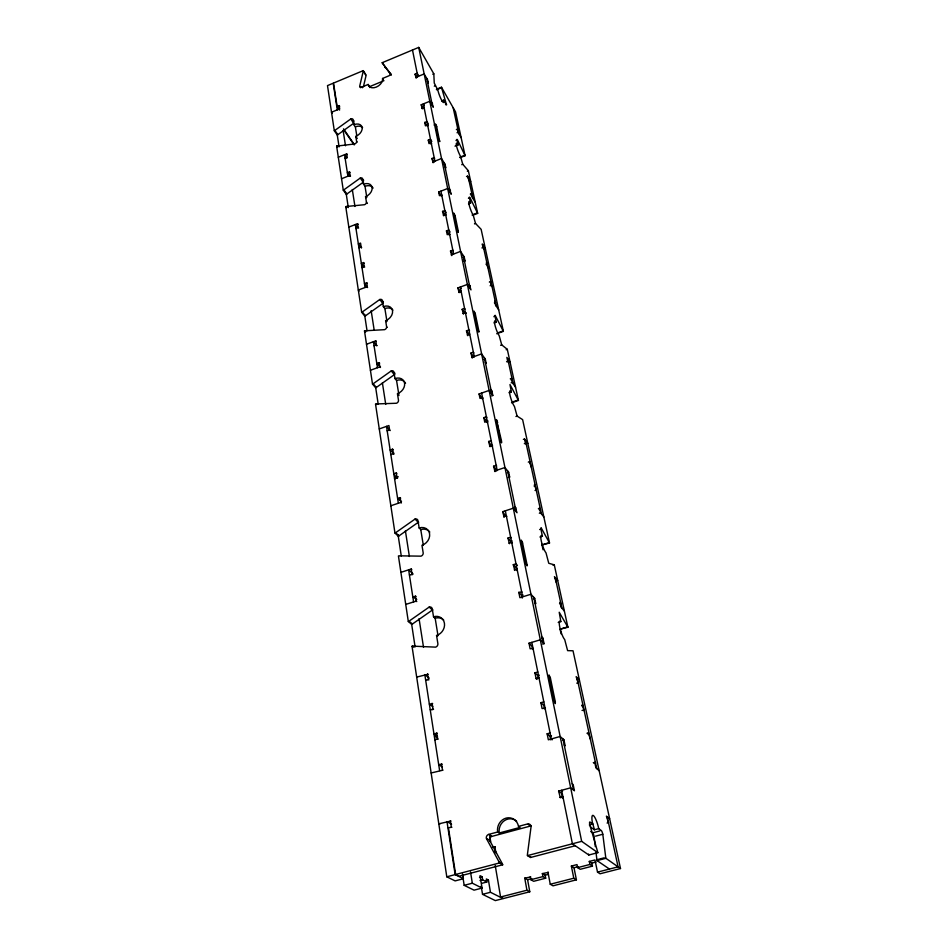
<?xml version="1.0" encoding="UTF-8"?>
<svg xmlns="http://www.w3.org/2000/svg" width="948" height="948" viewBox="0 0 948 948"><rect width="100%" height="100%" fill="white"/><g stroke="black" fill="none" stroke-linecap="round" stroke-linejoin="round"><path stroke-width="1.42" d="M363.392 86.872L366.058 75.544A2.252 1.517 -34.5 0 0 366.058 75.058L363.25 70.626L333.53 83.08L337.144 106.472L339.585 110.075M363.25 70.626A2.263 1.517 -34.5 0 1 363.25 71.112L359.671 86.268A2.275 1.541 -34.7 0 0 361.982 87.015L362.456 87.749M356.827 135.931L355.358 126.866L353.9 124.709L353.106 119.744A2.299 1.576 -35.4 0 0 350.772 118.95L334.881 130.409A2.299 1.576 -36 0 1 334.3 130.729L337.275 134.983A2.287 1.576 -36 0 0 337.855 134.675L353.675 123.264A2.287 1.576 -35.4 0 1 354.054 123.145M366.817 197.385L365.016 186.341L363.534 184.244L362.681 178.959A2.37 1.683 -36.1 0 0 360.264 178.058L343.863 189.849A2.37 1.683 -36.8 0 1 343.271 190.169L346.293 194.316A2.358 1.671 -36.8 0 0 346.885 193.996L363.226 182.265A2.358 1.683 -36.1 0 1 363.617 182.146M386.962 321.443L384.876 308.562L383.336 306.607L382.376 300.635A2.524 1.908 -38.1 0 0 379.769 299.509L362.314 311.951A2.512 1.896 -39 0 1 361.674 312.283L364.814 316.146A2.5 1.896 -39 0 0 365.454 315.826L382.826 303.431A2.512 1.908 -38.1 0 1 383.253 303.313M398.788 394.261L396.548 380.456L394.984 378.596L393.953 372.197A2.607 2.038 -39.8 0 0 391.24 370.917L373.168 383.75A2.607 2.038 -40.8 0 1 372.505 384.082L375.704 387.756A2.595 2.026 -40.8 0 0 376.356 387.436L394.356 374.661A2.595 2.038 -39.8 0 1 394.795 374.543M429.823 532.065A9.859 8.283 -45.8 0 0 420.77 529.612L419.158 527.989L417.973 520.653A2.797 2.334 -45.1 0 0 415.034 519.066L395.671 532.681A2.797 2.323 -46.4 0 1 394.961 533.025L375.526 404.097A2.631 2.074 -41.5 0 1 376.214 403.943L396.43 403.256A2.643 2.097 -40.6 0 0 398.492 400.222L397.425 393.681A9.196 7.252 -40 0 0 404.583 383.146A9.196 7.252 -40 0 0 394.984 378.596M394.961 533.025L398.279 536.224A2.785 2.311 -46.4 0 0 398.978 535.881L418.246 522.324A2.785 2.334 -45.1 0 1 418.72 522.218M443.676 620.028A10.286 8.911 -51.2 0 0 435.168 618.25L433.532 616.793L432.252 608.865A2.927 2.512 -50.1 0 0 429.171 607.075L409.038 621.153A2.915 2.489 -51.5 0 1 408.304 621.497L398.421 555.955A2.832 2.37 -47.8 0 1 399.167 555.824L420.995 556.156A2.844 2.406 -46.7 0 0 423.175 552.803L421.967 545.301A9.883 8.295 -45.7 0 0 429.574 533.7A9.883 8.295 -45.7 0 0 419.158 527.989M408.304 621.497L411.669 624.365A2.903 2.489 -51.6 0 0 412.404 624.021L432.442 610.014A2.903 2.5 -50.2 0 1 432.928 609.908M390.991 74.169L382.376 63.101A2.275 1.529 -33.7 0 1 382.21 62.687L418.72 47.4L433.817 73.826L434.243 83.033L437.846 90.119A7.987 1.268 68.8 0 0 441.91 100.666A7.987 1.268 68.8 0 0 443.628 100.156L446.544 104.932L441.46 87.216L436.424 89.278M361.982 87.015L368.144 84.455A7.999 5.415 -34.2 0 0 376.344 87.062A7.999 5.415 -34.2 0 0 382.565 78.459L388.763 75.876A2.287 1.552 -33.8 0 0 390.54 73.423M368.144 84.455L369.554 86.671L383.94 80.687M337.144 106.472L339.183 105.631L339.668 106.354M416.184 78.174L415.094 74.193L417.191 73.328L418.661 75.84M415.734 77.428L424.159 73.932L427.666 79.964L428.33 83.199L427.453 81.694M432.798 74.252L433.817 73.826M434.303 86.185L435.333 85.758M436.554 89.776L440.583 88.128M422.322 108.854L421.208 104.766L429.776 101.282L433.295 107.243L431.731 102.443M421.872 108.108L424.017 107.231M431.541 104.363L432.608 103.936M441.59 100.974L443.628 100.156M445.536 104.647L446.544 104.233M338.306 157.238L346.672 153.849L347.169 154.56M428.034 125.705L427.595 124.958L425.427 125.835L424.74 122.434L426.908 121.557L428.389 124.022M434.125 125.089L435.511 123.998L436.495 125.906L439.694 141.655L438.426 139.107L435.428 124.555L436.755 126.783M431.624 143.468L431.174 142.733L428.982 143.61L428.295 140.138L430.475 139.273L431.814 141.477M349.978 172.583L349.48 171.884L347.359 172.737L349.859 176.233M456.344 129.58L457.351 129.177L458.133 130.54M341.541 178.745L350.025 175.356L350.523 176.055M457.031 132.744L458.026 132.341L457.351 129.177M456.024 140.494L457.031 139.356L457.493 139.854L465.089 155.709L460.159 157.652M455.016 146.158L458.085 144.937L457.043 140.091M433.129 162.76L431.968 158.494L434.172 157.617L434.622 158.34M432.667 162.025L441.519 158.517L445.086 164.348L445.821 167.891L444.932 166.433M459.792 157.261L464.852 155.259M443.984 164.786L445.086 164.348M461.735 164.679L462.766 164.265L468.359 170.747L477.662 213.371L472.436 215.374M467.34 171.15L468.359 170.747M466.499 176.541L467.53 176.138L470.694 181.447M348.828 227.093L357.538 223.692L358.048 224.38M442.112 195.513L441.661 194.802L439.41 195.679L438.675 192.017L447.681 188.498L451.26 194.245L449.613 189.173M449.388 191.046L450.501 190.607M358.617 228.041L358.107 227.354L355.927 228.207L356.436 228.895M470.303 194.079L471.346 193.676L472.14 194.992L471.097 195.395M468.442 198.31L469.473 197.077L469.935 197.528L477.662 213.371M443.759 215.848L442.55 211.392L444.825 210.515L446.342 212.885M468.502 203.867L470.611 203.05L469.497 197.907M358.925 247.689L361.129 246.836L361.65 247.511M443.309 215.137L445.584 214.248L446.034 214.959M472.199 214.923L477.413 212.921M364.091 263.236L363.582 262.572L361.354 263.414L363.594 267.383M449.968 234.488L449.518 233.789L447.219 234.666L446.449 230.862L448.748 229.973L450.122 232.094M361.567 265.926L362.894 265.428M474.474 223.894L475.541 223.479L481.134 229.333L503.376 331.35L496.705 333.743M364.684 267.052L364.174 266.376L361.946 267.229L362.456 267.905M367.231 283.416L366.722 282.753L364.47 283.606L367.563 287.552M451.734 255.616L450.49 251.03L452.812 250.154L453.274 250.853M451.272 254.929L460.586 251.398L464.212 256.967L465.018 260.854L463.845 261.293M481.951 247.949L483.03 247.535L483.824 248.826M463.051 257.394L464.212 256.967M486.063 264.468L487.142 264.065L486.336 262.797L487.924 267.692M459.152 292.659L457.884 287.943L467.364 284.424L471.002 289.875L469.272 284.507M468.999 286.308L470.172 285.869M458.69 291.984L461.06 291.107M489.334 282.066L490.436 281.663L491.242 282.919M490.14 285.763L491.23 285.36L492.036 286.616M366.497 344.254L375.752 340.853L376.273 341.493M463.454 314.12L462.162 309.321L464.556 308.444L465.018 309.119M374.069 345.83L376.392 344.977L376.913 345.605M462.98 313.444L465.385 312.567L465.847 313.243M466.132 312.899L464.947 313.338L462.162 309.321M494.382 302.85L495.484 302.448L494.666 301.203L495.484 304.972L498.707 309.913M493.896 316.727L495.152 315.305L503.376 331.35M379.674 363.285L379.141 362.669L376.806 363.511L380.539 367.042M467.767 335.675L466.463 330.805L468.881 329.928L469.58 330.923M494.015 322.936L496.278 322.119L495.022 316.312M467.305 335.011L469.734 334.134M370.419 370.265L379.804 366.876L380.326 367.492M497.57 332.926L503.127 330.923M472.258 358.048L470.919 353.094L473.372 352.218L473.846 352.869M500.603 345.297L501.741 344.882L507.299 349.326L518.438 400.423L511.529 402.817M471.784 357.396L481.62 353.888L485.293 359.079L486.182 363.38L485.269 362.1M474.332 356.78L473.727 356.993L470.919 353.094M506.173 349.717L507.299 349.326M484.073 359.517L485.293 359.079M506.576 361.745L507.725 361.342L508.531 362.539M510.273 378.821L511.422 378.418L512.24 379.591L511.091 379.994M379.259 428.923L388.917 425.534L389.616 430.001L387.187 430.842M482.97 398.172L482.508 397.544L479.996 398.421L479.096 393.953L489.121 390.434L492.818 395.494L491.562 395.932M511.15 382.874L512.299 382.471L515.546 387.139M490.649 391.488L491.894 391.062L492.818 395.494M508.981 392.733L511.316 391.915L509.988 384.533L518.438 400.423M512.43 402.011L518.189 400.009M393.136 449.755L392.591 449.174L390.149 450.016L393.977 453.286M487.77 421.955L487.296 421.339L484.76 422.204L483.847 417.641L486.371 416.764L486.845 417.381M483.847 417.641L486.668 421.339L487.924 420.9M390.86 454.578L393.301 453.736L393.847 454.317M515.937 416.528L517.122 416.125L522.621 419.62L549.52 542.991L541.853 544.981M396.833 473.514L396.288 472.945L393.823 473.787L396.797 478.278L397.058 477.2M490.021 446.745L488.611 441.472L491.183 440.595M395.826 477.614L398.29 476.773M397.556 478.171L397.022 477.602L394.534 478.444L395.079 479.013M489.547 446.141L492.119 445.276L492.593 445.88M523.379 439.386L524.564 438.983L527.823 443.439M524.315 443.676L525.5 443.273L526.318 444.387M400.672 498.198L400.127 497.641L397.627 498.482L401.514 501.599M495.01 471.606L493.576 466.238L496.171 465.361L496.645 465.954M493.576 466.238L496.408 469.781L497.06 469.556M390.849 505.758L400.874 502.404L401.419 502.961M494.524 471.014L504.94 467.53L508.661 472.246L509.657 477.034L508.353 477.46M528.297 462.114L529.494 461.712L530.311 462.814M507.37 472.685L508.661 472.246M534.056 486.028L535.276 485.625L534.459 484.546L536.248 490.092L535.028 490.495M504.146 517.229L502.665 511.683L513.295 508.211L517.027 512.75L515.084 506.67M514.693 508.235L516.008 507.808M503.672 516.66L506.327 515.795L506.801 516.364M538.369 508.649L539.59 508.246L540.419 509.301L539.187 509.692M539.353 513.224L540.585 512.821L543.844 516.968M400.886 572.343L411.231 569.013L411.776 569.523M509.455 543.725L507.95 538.085L510.64 537.22L511.114 537.765M539.649 529.541L540.893 529.138L541.083 527.681L549.52 542.991M507.95 538.085L510.818 541.367L512.145 540.941M409.429 574.915L412.57 574.595M508.981 543.18L511.671 542.315L512.145 542.86M539.91 537.018L542.422 536.212L540.893 529.138M543.086 544.579L549.271 542.611M514.8 570.423L513.283 564.676L515.996 563.811M415.971 596.411L412.795 596.742L416.764 599.503M514.326 569.89L517.051 569.037M405.72 604.421L416.219 601.103L416.776 601.601M553.039 565.257L554.296 564.866L567.899 627.256L559.913 629.223M534.873 602.691L535.81 603.71L534.708 598.366L530.951 594.254L519.883 597.69L518.817 592.346L522.052 592.002M518.817 592.346L521.684 595.427L523.059 595M533.333 598.792L534.708 598.366M559.545 603.663L560.825 603.272L560.007 602.336L561.086 607.301L564.356 611.01M558.218 622.409L560.837 621.615L559.213 612.242L567.899 627.256M561.204 628.832L567.639 626.889M541.521 638.561L542.92 638.134L544.057 643.668L542.659 644.095M416.682 677.085L428.093 674.265M533.428 648.42L530.122 648.799L529.008 643.218L540.301 639.805L544.057 643.668M425.664 680.19L428.946 679.811M432.667 703.665L429.349 704.056L432.738 706.592M537.042 679.455L536.07 678.543L534.933 672.819L537.789 671.966M534.933 672.819L537.812 675.569L539.234 675.154M430.226 709.744L433.556 709.353M536.07 678.543L538.938 677.702M576.775 683.164L578.102 682.785L576.135 676.659L579.394 680.012M437.277 733.314L433.923 733.716L435.63 734.925A2.323 0.711 74.8 0 0 436.815 737.698A2.323 0.711 74.8 0 0 437.324 736.122M545.467 708.144L542.078 708.547L540.905 702.681L543.808 701.84M435.523 736.643L437.431 736.086M438.189 739.132L434.824 739.535L435.393 739.938M581.693 705.857L583.032 705.478L582.214 704.672L584.205 710.87M582.036 710.467L583.387 710.076M442.088 764.183L438.699 764.609L442.112 766.873M564.214 744.974L565.15 745.792L563.906 739.772L560.149 736.478L548.347 739.807L547.138 733.799L550.077 732.958M547.138 733.799L550.018 736.276L551.487 735.861M431.139 772.976L443.012 770.155M562.437 740.187L563.906 739.772M586.966 733.254L588.329 732.875L589.146 733.645L587.796 734.025M593.318 762.595L595.51 762.939L594.135 763.318M450.94 821.015L438.806 823.836L439.682 824.333M560.363 797.789L558.609 791.118L570.684 787.824L574.441 790.798L573.149 784.565L572.225 783.818M486.881 838.696L489.618 840.307L502.393 863.901A3.354 3.01 -75.3 0 1 502.677 864.789L459.116 876.225L455.644 874.483L448.428 827.723L451.912 827.26M559.877 797.422L563.373 796.96M502.677 864.789L499.418 862.976A3.377 3.022 -75 0 0 499.134 862.076L486.324 838.376A3.318 2.974 -72 0 1 488.753 834.394L497.641 832A11.601 10.511 -71.8 0 1 506.114 818.1A11.601 10.511 -71.8 0 1 518.509 826.395L520.073 827.403L499.264 832.996L497.641 832M518.509 826.395L527.503 823.978A3.33 3.034 -72.5 0 1 531.105 826.372L527.408 854.634A3.377 3.081 -75.9 0 0 527.455 855.606L530.56 857.478L575.27 845.746M531.129 825.921A3.306 3.022 -72.9 0 0 530.572 826.016L492.024 836.349A3.294 2.963 -72.3 0 0 489.618 840.307M492.142 847.394L495.342 846.967M589.324 824.926L592.654 824.037A11.435 2.417 74.7 0 1 593.412 815.564A11.435 2.417 74.7 0 1 598.745 828.623L601.305 830.555A3.235 0.675 74.8 0 1 602.798 834.252L605.736 857.43A3.294 0.687 75 0 0 605.891 858.307L620.502 868.534L600.025 873.783L597.513 872.124L594.977 859.955L589.289 861.424L589.917 864.458L592.453 866.14L580.223 869.292L577.628 867.633L577.012 864.6L571.36 866.057L573.789 878.215L576.42 879.827L573.99 867.74L571.36 866.057M495.176 852.714L495.851 852.525L494.844 846.671M607.075 823.054L608.498 822.686L606.4 816.133L609.635 818.693M590.272 826.751L594.36 829.784L598.745 828.623M590.711 831.467L592.595 832.854L599.847 830.934M595.545 836.16L602.798 834.252M433.532 616.793A10.321 8.923 -51.2 0 1 444.434 623.239A10.321 8.923 -51.2 0 1 436.554 635.492L437.869 643.609A2.974 2.583 -52.6 0 1 435.606 647.14L412.818 646.145A2.963 2.548 -53.6 0 0 412.036 646.275L446.792 876.805L455.159 874.613L463.394 878.737L462.719 874.471M455.644 874.483L499.418 862.976M527.455 855.606L581.669 841.35L597.832 852.667L588.85 855.001L572.402 843.791L561.631 790.3L562.591 791.035M463.394 878.737L455.135 880.893L446.792 876.805M479.498 877.457L482.153 876.758L482.662 879.851L486.857 882.007L486.348 878.938L488.421 880.017L490.46 892.281L503.104 898.609L495.33 900.6L482.532 894.331L481.193 886.155M479.996 880.538L482.662 879.851M462.423 874.139L464.176 885.325L472.329 883.204L482.07 888.075L480.032 875.656L482.153 876.758M485.791 880.704L488.421 880.017M481.572 883.382L486.857 882.007M482.07 888.075L474.036 890.16L464.176 885.325M524.742 878.132L527.598 879.72L529.79 891.772L526.934 890.231L524.742 878.132L530.773 876.959M542.363 873.57L545.136 875.194L545.704 878.204L542.931 876.592L542.363 873.57L548.418 872.397M609.457 869.067L597.05 860.594A3.294 0.699 75.1 0 1 596.896 859.729L604.255 857.822M597.05 860.594L605.891 858.307M527.598 879.72L531.745 878.654M545.136 875.194L547.92 874.471M573.99 867.74L578.209 866.65M589.289 861.424L591.836 863.118L596.079 862.028M530.299 876.699L530.844 879.708L542.931 876.592M577.628 867.633L589.917 864.458M482.532 894.331L490.46 892.281M545.704 878.204L533.677 881.296L530.844 879.708M495.2 865.405L500.58 896.998L526.934 890.231M547.956 872.124L550.255 884.247L573.789 878.215M597.513 872.124L618.084 866.851L607.206 816.773M529.79 891.772L503.554 898.491L500.58 896.998M576.42 879.827L553.004 885.823L550.255 884.247M343.271 190.169L336.635 146.205A2.323 1.612 -36.3 0 1 337.239 146.039L354.789 143.966A2.323 1.623 -35.7 0 0 356.614 141.418L355.796 136.382A8.105 5.605 -35.5 0 0 362.148 127.565A8.105 5.605 -35.5 0 0 353.9 124.709M361.674 312.283L345.747 206.652A2.394 1.718 -37.1 0 1 346.376 206.486L364.542 204.709A2.406 1.73 -36.4 0 0 366.426 202.054L365.549 196.674A8.354 5.972 -36.2 0 0 372.102 187.467A8.354 5.972 -36.2 0 0 363.534 184.244M372.505 384.082L364.494 330.947A2.548 1.943 -39.5 0 1 365.158 330.781L384.615 329.667A2.548 1.955 -38.7 0 0 386.606 326.776L385.623 320.685A8.888 6.766 -38.3 0 0 392.543 310.648A8.888 6.766 -38.3 0 0 383.336 306.607M499.134 862.076L501.848 863.592M451.58 824.262L446.982 821.608L455.159 874.613M489.701 841.101L490.697 841.694L489.749 836.065M488.753 834.394L491.479 836.029M528.024 824.322L530.572 826.016M592.654 824.037L590 822.046A3.306 0.711 74.8 0 0 589.763 824.499L597.607 851.731A3.354 0.723 75 0 1 597.832 852.667M558.609 791.118L561.5 793.334L562.508 798.346M429.29 678.175L424.811 674.632L439.611 770.57M412.036 646.275L412.89 646.963M412.818 646.145L413.944 647.081M409.607 621.639L412.404 624.021M552.246 739.807L551.286 738.978L531.828 642.365M436.554 635.492L437.384 636.203M599.172 770.736L595.925 767.88L594.704 762.216M429.171 607.075L431.897 609.528M540.905 702.681L543.785 705.3L544.496 708.808M413.044 573.931L408.635 569.843L413.589 601.933M590.355 739.167L588.329 732.875M553.94 700.643L555.338 701.958L555.315 703.582L553.94 700.643L549.011 674.976L550.385 677.903L555.338 701.958M554.236 564.807L548.762 563.29L546.012 552.874A9.504 1.896 72.1 0 1 541.272 540.952A9.504 1.896 72.1 0 1 542.422 536.212M396.228 533.214L398.978 535.881M548.975 676.54L550.385 677.903M529.008 643.218L531.875 646.086L532.432 648.87M415.034 519.066L417.713 521.779M541.983 637.175L542.92 638.134M390.149 430.593L386.5 426.387L398.361 503.246M513.283 564.676L516.139 567.864L516.66 570.471M516.719 564.617L517.43 565.411M376.214 403.943L376.759 404.547M525.583 562.839L527.005 565.707L525.583 562.839L521.246 540.111L522.49 542.647L526.993 564.439M373.702 384.367L376.356 387.436M556.298 582.439L554.426 576.621L557.697 580.472M521.175 541.367L522.573 543.014M398.219 394.605L398.99 395.529M502.665 511.683L505.77 516.304M394.475 372.813L394.996 373.441M391.24 370.917L393.835 374.033M364.494 330.947L365.549 332.227M365.158 330.781L365.691 331.421M376.783 345.759L373.441 341.707L377.446 367.717M362.835 312.603L365.454 315.826M386.606 326.776L387.116 327.416M359.102 291.024L358.32 290.041L367.326 286.64L366.722 282.753M382.21 62.687L391.216 75.295M508.721 475.86L509.657 477.034M385.623 320.685L386.381 321.656M488.611 441.472L491.68 446.259M382.885 301.286L383.395 301.95M379.769 299.509L382.317 302.779M500.271 439.801L501.563 442.669L500.271 439.801L496.432 419.561L501.67 441.614M361.413 247.985L358.356 243.944L360.548 243.091L361.129 246.836M496.314 420.568L497.7 422.417M531.271 467.186L529.494 461.712M479.096 393.953L482.141 398.835M357.787 227.804L355.358 224.546L365.075 287.493M346.376 206.486L346.885 207.174M345.747 206.652L346.518 207.695M490.981 389.794L491.894 391.062M344.373 190.536L346.885 193.996M366.426 202.054L367.409 203.441M365.549 196.674L366.295 197.717M337.239 146.039L337.737 146.75M336.635 146.205L337.132 146.916M345.605 158.814L345.108 158.103L347.205 157.261L346.672 153.849M466.463 330.805L469.248 334.762M363.179 179.67L363.676 180.369M346.956 158.079L344.574 154.702L347.904 176.209M360.264 178.058L362.729 181.566M335.379 131.132L337.855 134.675M477.543 329.276L478.941 332.084L477.614 329.584L474.024 311.11L475.268 313.658L478.918 331.267M343.52 128.833L354.386 144.653M344.017 130.184L354.054 144.783M332.262 113.322L331.516 112.243L339.68 108.866L339.183 105.631M356.614 141.418L357.1 142.141M355.796 136.382L357.254 138.527M457.884 287.943L460.657 292.02M473.976 311.939L475.339 313.954M461.166 288.429L460.254 287.066L474.237 356.519M510.095 362.124L506.86 357.372L507.725 361.342M350.772 118.95L353.189 122.553M353.592 120.467L354.078 121.19M450.49 251.03L452.789 254.502M464.105 259.479L465.018 260.854M446.449 230.862L449.198 235.068M360.145 87.003L360.619 87.737M517.122 416.125L514.468 406.526A8.852 1.671 70.9 0 1 509.977 395.103A8.852 1.671 70.9 0 1 511.316 391.915M442.55 211.392L444.837 214.947M457.007 229.463L458.37 232.272L457.007 229.463L453.772 213.075L455.123 215.883L458.358 231.573M438.675 192.017L441.401 196.307M363.25 71.112L365.584 74.809M453.772 213.75L455.123 215.883M485.447 249.111L482.259 243.98L483.03 247.535M431.968 158.494L434.22 162.132M382.565 78.459L383.253 79.573M501.741 344.882L499.217 335.782A8.568 1.552 70.3 0 1 494.844 324.607A8.568 1.552 70.3 0 1 496.278 322.119M428.295 140.138L430.534 143.812M424.74 122.434L426.683 125.634M438.367 138.858L439.694 141.062M475.244 202.303L472.068 197.054L471.346 193.676M421.208 104.766L423.436 108.499M424.242 105.394L423.353 103.901L434.883 161.148M469.047 180.784L467.53 176.138M415.094 74.193L417.001 77.452M458.026 132.341L461.166 137.744M475.541 223.479L473.218 215.172A8.141 1.375 69.5 0 1 469.059 204.448A8.141 1.375 69.5 0 1 470.611 203.05M441.46 87.216L455.526 111.84L465.089 155.709M462.766 164.265L460.538 156.337A7.94 1.28 69.2 0 1 456.486 145.838A7.94 1.28 69.2 0 1 458.085 144.937M620.502 868.534L573.019 650.778L567.615 650.636L564.7 639.568A9.954 2.014 72.9 0 1 559.818 627.375A9.954 2.014 72.9 0 1 560.837 621.615M453.18 107.74L458.82 133.692M468.324 177.466L472.874 198.369M483.053 245.271L496.302 306.216M507.666 358.569L513.117 383.644M525.382 440.097L541.403 513.863M555.244 577.581L561.903 608.237M576.953 677.5L596.742 768.603M490.436 281.663L491.23 285.36M511.422 378.418L512.299 382.471M524.564 438.983L525.5 443.273M539.59 508.246L540.585 512.821M541.841 544.14L543.062 549.793M560.185 629.602L561.086 633.845M591.836 863.118L592.453 866.14M426.79 78.471L432.418 105.761M444.197 162.89L450.371 192.811M463.311 255.581L470.101 288.524M484.381 357.787L491.894 394.238M507.737 471.073L516.103 511.612M533.771 597.347L543.121 642.708M562.97 738.954L573.504 790.063M418.72 47.4L581.669 841.35M412.487 50.007L417.843 76.551M440.927 191.141L453.594 254.04M481.608 393.076L497.131 470.149M505.32 510.818L522.656 596.837M486.668 421.339L486.893 422.476M496.408 469.781L496.645 470.966M510.818 541.367L511.067 542.635M521.684 595.427L522.218 598.093M537.812 675.569L538.381 678.413M550.018 736.276L550.741 739.878M494.666 849.242L495.152 852.145M420.77 529.612L423.341 545.456M435.168 618.25L438 635.67M470.528 872.006L472.329 883.204M343.117 130.409L345.51 145.767M349.48 171.884L350.025 175.356M352.312 189.529L354.955 206.474M357.538 223.692L358.107 227.354M363.582 262.572L364.174 266.376M371.166 310.695L374.116 329.714M375.752 340.853L376.392 344.977M379.141 362.669L379.804 366.876M382.388 382.85L385.741 404.417M392.591 449.174L393.301 453.736M396.288 472.945L397.022 477.602M400.127 497.641L400.874 502.404M405.4 530.833L409.394 556.476M411.231 569.013L412.013 574.085M415.414 595.913L416.219 601.103M419.063 618.689L423.531 647.365M427.524 673.815L428.389 679.372M432.098 703.238L432.987 708.926M436.708 732.911L437.621 738.729M441.519 763.804L442.443 769.776M450.359 820.684L451.331 826.929M337.298 109.85L333.198 83.223L327.498 85.604L334.3 130.729M337.168 134.32L339.088 146.893M346.162 193.463L348.307 207.588M364.601 314.689L367.042 330.781M375.562 386.808L378.181 404.061M398.053 534.755L401.3 556.12M411.622 624.021L415.106 646.951M595.308 846.6L594.1 836.539A3.235 0.687 74.9 0 0 592.595 832.854M596.008 852.43L596.896 859.729M431.944 709.673A2.299 0.699 74.5 0 1 432.442 709.495M592.334 822.71A11.435 2.453 74.8 0 1 594.36 829.784M588.625 854.065A3.354 0.735 75.1 0 1 588.85 855.001M530.56 857.478A3.365 3.069 -76.3 0 1 530.513 856.518M499.264 832.996A11.566 10.487 -72 0 1 504.419 820.636A11.566 10.487 -72 0 1 516.636 821.181M396.548 380.456A9.172 7.252 -40 0 1 405.554 383.229M384.876 308.562A8.864 6.766 -38.3 0 1 392.91 310.02M365.016 186.341A8.342 5.972 -36.2 0 1 371.77 186.649M372.517 187.313A8.342 5.972 -36.2 0 1 373.085 188.119M355.358 126.866A8.082 5.593 -35.5 0 1 362.598 127.613M385.125 67.581A2.263 1.529 -33.7 0 1 384.947 67.166M369.815 87.548A7.975 5.415 -34.2 0 1 369.554 86.671"/></g></svg>
